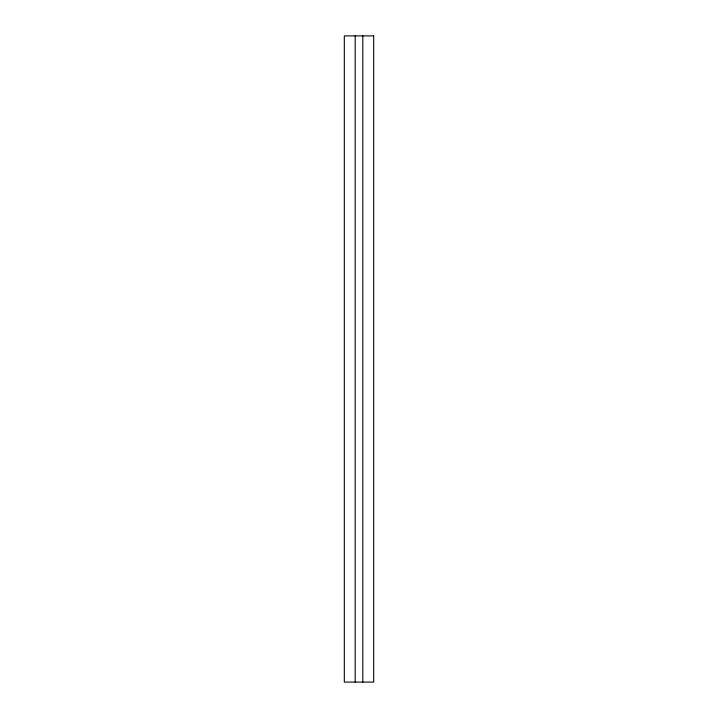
<?xml version="1.0" encoding="UTF-8"?>
<svg xmlns="http://www.w3.org/2000/svg" width="718" height="718" viewBox="0 0 718 718"><rect width="100%" height="100%" fill="white"/><g stroke="black" fill="none" stroke-linecap="round" stroke-linejoin="round"><path stroke-width="1.08" d="M362.814 35.9L362.814 682.1M355.204 35.9L355.204 682.1M373.683 35.9L344.317 35.9L344.317 682.1L373.683 682.1L373.683 35.9"/></g></svg>
